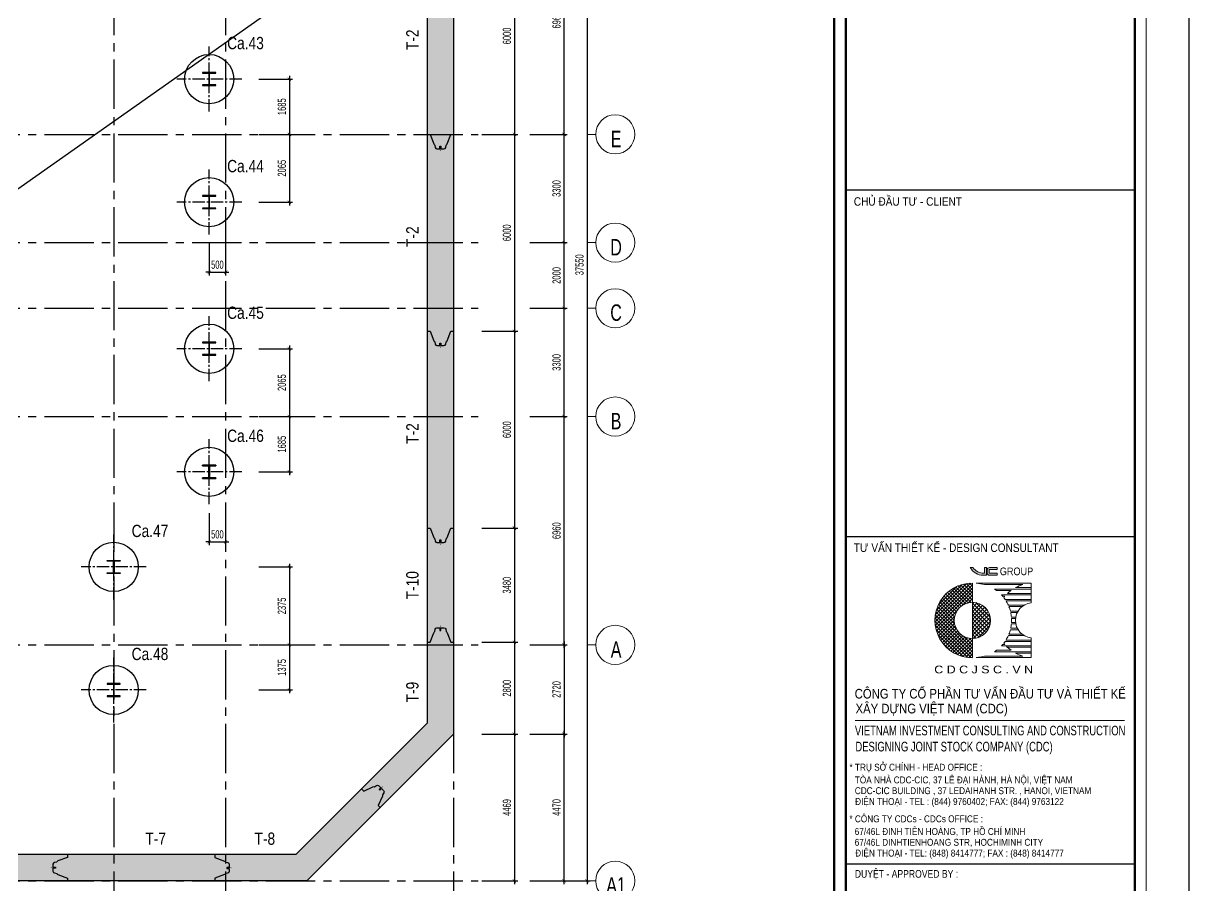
# Model space of a CAD drawing. Extents: x 71 to 1774126, y -14 to 415800.
# Drawn here: x 1613089 to 1648600, y 222511 to 248796 of the extents above; entities that cross this region are included whole.
import ezdxf
from ezdxf.enums import TextEntityAlignment as Align

# ---------------------------------------------------------------- set-up
doc = ezdxf.new("R2010")
doc.units = 0
doc.header["$LTSCALE"] = 1000
doc.header["$MEASUREMENT"] = 0
doc.header["$PDMODE"] = 3
doc.linetypes.add('CENTER2', pattern=[1.125, 0.75, -0.125, 0.125, -0.125])
doc.layers.get('0').update_dxf_attribs({"linetype": 'CONTINUOUS'})
doc.layers.get('Defpoints').update_dxf_attribs({"linetype": 'CONTINUOUS'})
for name, color, linetype in [('10MIDTEXT', 3, 'CONTINUOUS'), ('CDC.01.AXIS', 160, 'CENTER2'), ('CDC.02.DIM', 1, 'CONTINUOUS'), ('CDC.03.BORDER', 3, 'CONTINUOUS'), ('CDC.05.STEEL', 4, 'CONTINUOUS'), ('CDC.06.TEXT', 2, 'CONTINUOUS'), ('CDC.10.HATCH', 9, 'CONTINUOUS'), ('CDC.16.BIGTEXT', 6, 'CONTINUOUS')]:
    doc.layers.add(name, color=color, linetype=linetype)
for name, color, linetype, lineweight in [('CDC -TEXT KHUNG', 7, 'CONTINUOUS', 20), ('CDC-KHUNGTEN', 7, 'CONTINUOUS', 20), ('KCS_CHI', 1, 'CONTINUOUS', 15)]:
    doc.layers.add(name, color=color, linetype=linetype, lineweight=lineweight)
doc.layers.add('KCS_Plotter', color=11, linetype='CONTINUOUS', plot=False)
doc.styles.add('ARIAL', font='arial.ttf', dxfattribs={"width": 0.6})
doc.styles.add('KT CDC', font='arial.ttf', dxfattribs={"width": 0.85, "height": 200})
doc.dimstyles.new('100', dxfattribs={"dimscale": 100, "dimtxt": 2.5, "dimasz": 1, "dimexe": 1, "dimexo": 0, "dimgap": 1, "dimtad": 1, "dimdec": 0, "dimdsep": 46, "dimtxsty": 'ARIAL', "dimblk": 'ARCHTICK', "dimcen": 1, "dimdle": 1, "dimclrd": 1, "dimclre": 1, "dimclrt": 2, "dimadec": 0, "dimazin": 0, "dimtfac": 0.00072, "dimtdec": 0, "dimtix": 1, "dimtmove": 2, "dimatfit": 3, "dimldrblk": 'ARCHTICK', "dimfxl": 1, "dimtolj": 1, "dimarcsym": 0})

# ---------------------------------------------------------------- blocks, each defined once
blk = doc.blocks.new('_ARCHTICK')
at = {"color": 0, "linetype": 'ByBlock', "const_width": 0.15}
blk.add_lwpolyline([(-0.5, -0.5), (0.5, 0.5)], dxfattribs=at)
blk = doc.blocks.new('*D187')
at = {"layer": 'CDC.02.DIM', "color": 1, "lineweight": -2, "transparency": 16777216}
for p, q in [((1628526, 240111), (1629666, 240111)), ((1629566, 236711), (1629566, 240211)), ((1628526, 236811), (1629666, 236811))]:
    blk.add_line(p, q, dxfattribs=at)
at = {"layer": 'Defpoints', "color": 0, "transparency": 16777216}
for p in [(1628526, 240111), (1629566, 240111), (1628526, 236811)]:
    blk.add_point(p, dxfattribs=at)
at = {"layer": 'CDC.02.DIM', "color": 1, "lineweight": -2, "transparency": 16777216, "xscale": 100, "yscale": 100, "zscale": 100}
for p, rotation in [((1629566, 240111), 90), ((1629566, 236811), 270)]:
    blk.add_blockref('_ARCHTICK', p, dxfattribs=dict(at, rotation=rotation))
at = {"layer": 'CDC.02.DIM', "color": 2, "transparency": 16777216, "insert": (1629338, 238461), "char_height": 250, "attachment_point": 5, "rotation": 90, "style": 'ARIAL'}
blk.add_mtext('\\A1;3300', dxfattribs=at)
blk = doc.blocks.new('*D188')
at = {"layer": 'CDC.02.DIM', "color": 1, "lineweight": -2, "transparency": 16777216}
for p, q in [((1628526, 227131), (1629666, 227131)), ((1629566, 222561), (1629566, 227231)), ((1628526, 222661), (1629666, 222661))]:
    blk.add_line(p, q, dxfattribs=at)
at = {"layer": 'Defpoints', "color": 0, "transparency": 16777216}
for p in [(1628526, 227131), (1629566, 227131), (1628526, 222661)]:
    blk.add_point(p, dxfattribs=at)
at = {"layer": 'CDC.02.DIM', "color": 1, "lineweight": -2, "transparency": 16777216, "xscale": 100, "yscale": 100, "zscale": 100}
for p, rotation in [((1629566, 227131), 90), ((1629566, 222661), 270)]:
    blk.add_blockref('_ARCHTICK', p, dxfattribs=dict(at, rotation=rotation))
at = {"layer": 'CDC.02.DIM', "color": 2, "transparency": 16777216, "insert": (1629338, 224896), "char_height": 250, "attachment_point": 5, "rotation": 90, "style": 'ARIAL'}
blk.add_mtext('\\A1;4470', dxfattribs=at)
blk = doc.blocks.new('*D189')
at = {"layer": 'CDC.02.DIM', "color": 1, "lineweight": -2, "transparency": 16777216}
for p, q in [((1629566, 229751), (1629566, 236911)), ((1628526, 236811), (1629666, 236811)), ((1628526, 229851), (1629666, 229851))]:
    blk.add_line(p, q, dxfattribs=at)
at = {"layer": 'Defpoints', "color": 0, "transparency": 16777216}
for p in [(1628526, 236811), (1629566, 236811), (1628526, 229851)]:
    blk.add_point(p, dxfattribs=at)
at = {"layer": 'CDC.02.DIM', "color": 1, "lineweight": -2, "transparency": 16777216, "xscale": 100, "yscale": 100, "zscale": 100}
for p, rotation in [((1629566, 236811), 90), ((1629566, 229851), 270)]:
    blk.add_blockref('_ARCHTICK', p, dxfattribs=dict(at, rotation=rotation))
at = {"layer": 'CDC.02.DIM', "color": 2, "transparency": 16777216, "insert": (1629338, 233331), "char_height": 250, "attachment_point": 5, "rotation": 90, "style": 'ARIAL'}
blk.add_mtext('\\A1;6960', dxfattribs=at)
blk = doc.blocks.new('*D190')
at = {"layer": 'CDC.02.DIM', "color": 1, "lineweight": -2, "transparency": 16777216}
for p, q in [((1629566, 240011), (1629566, 242211)), ((1628526, 242111), (1629666, 242111)), ((1628526, 240111), (1629666, 240111))]:
    blk.add_line(p, q, dxfattribs=at)
at = {"layer": 'Defpoints', "color": 0, "transparency": 16777216}
for p in [(1628526, 242111), (1629566, 242111), (1628526, 240111)]:
    blk.add_point(p, dxfattribs=at)
at = {"layer": 'CDC.02.DIM', "color": 1, "lineweight": -2, "transparency": 16777216, "xscale": 100, "yscale": 100, "zscale": 100}
for p, rotation in [((1629566, 242111), 90), ((1629566, 240111), 270)]:
    blk.add_blockref('_ARCHTICK', p, dxfattribs=dict(at, rotation=rotation))
at = {"layer": 'CDC.02.DIM', "color": 2, "transparency": 16777216, "insert": (1629338, 241111), "char_height": 250, "attachment_point": 5, "rotation": 90, "style": 'ARIAL'}
blk.add_mtext('\\A1;2000', dxfattribs=at)
blk = doc.blocks.new('*D191')
at = {"layer": 'CDC.02.DIM', "color": 1, "lineweight": -2, "transparency": 16777216}
for p, q in [((1628526, 245411), (1629666, 245411)), ((1629566, 242011), (1629566, 245511)), ((1628526, 242111), (1629666, 242111))]:
    blk.add_line(p, q, dxfattribs=at)
at = {"layer": 'Defpoints', "color": 0, "transparency": 16777216}
for p in [(1628526, 245411), (1629566, 245411), (1628526, 242111)]:
    blk.add_point(p, dxfattribs=at)
at = {"layer": 'CDC.02.DIM', "color": 1, "lineweight": -2, "transparency": 16777216, "xscale": 100, "yscale": 100, "zscale": 100}
for p, rotation in [((1629566, 245411), 90), ((1629566, 242111), 270)]:
    blk.add_blockref('_ARCHTICK', p, dxfattribs=dict(at, rotation=rotation))
at = {"layer": 'CDC.02.DIM', "color": 2, "transparency": 16777216, "insert": (1629338, 243761), "char_height": 250, "attachment_point": 5, "rotation": 90, "style": 'ARIAL'}
blk.add_mtext('\\A1;3300', dxfattribs=at)
blk = doc.blocks.new('*D192')
at = {"layer": 'CDC.02.DIM', "color": 1, "lineweight": -2, "transparency": 16777216}
for p, q in [((1628526, 252371), (1629666, 252371)), ((1629566, 245311), (1629566, 252471)), ((1628526, 245411), (1629666, 245411))]:
    blk.add_line(p, q, dxfattribs=at)
at = {"layer": 'Defpoints', "color": 0, "transparency": 16777216}
for p in [(1628526, 252371), (1629566, 252371), (1628526, 245411)]:
    blk.add_point(p, dxfattribs=at)
at = {"layer": 'CDC.02.DIM', "color": 1, "lineweight": -2, "transparency": 16777216, "xscale": 100, "yscale": 100, "zscale": 100}
for p, rotation in [((1629566, 252371), 90), ((1629566, 245411), 270)]:
    blk.add_blockref('_ARCHTICK', p, dxfattribs=dict(at, rotation=rotation))
at = {"layer": 'CDC.02.DIM', "color": 2, "transparency": 16777216, "insert": (1629338, 248891), "char_height": 250, "attachment_point": 5, "rotation": 90, "style": 'ARIAL'}
blk.add_mtext('\\A1;6960', dxfattribs=at)
blk = doc.blocks.new('*D194')
at = {"layer": 'CDC.02.DIM', "color": 1, "lineweight": -2, "transparency": 16777216}
for p, q in [((1630266, 260311), (1630266, 222561)), ((1628526, 260211), (1630366, 260211)), ((1628526, 222661), (1630366, 222661))]:
    blk.add_line(p, q, dxfattribs=at)
at = {"layer": 'Defpoints', "color": 0, "transparency": 16777216}
for p in [(1628526, 260211), (1628526, 222661), (1630266, 222661)]:
    blk.add_point(p, dxfattribs=at)
at = {"layer": 'CDC.02.DIM', "color": 1, "lineweight": -2, "transparency": 16777216, "xscale": 100, "yscale": 100, "zscale": 100}
for p, rotation in [((1630266, 260211), 90), ((1630266, 222661), 270)]:
    blk.add_blockref('_ARCHTICK', p, dxfattribs=dict(at, rotation=rotation))
at = {"layer": 'CDC.02.DIM', "color": 2, "transparency": 16777216, "insert": (1630038, 241436), "char_height": 250, "attachment_point": 5, "rotation": 90, "style": 'ARIAL'}
blk.add_mtext('\\A1;37550', dxfattribs=at)
blk = doc.blocks.new('*D211')
at = {"layer": 'CDC.02.DIM', "color": 1, "lineweight": -2, "transparency": 16777216}
for p, q in [((1628526, 229851), (1629666, 229851)), ((1629566, 229951), (1629566, 227031)), ((1628526, 227131), (1629666, 227131))]:
    blk.add_line(p, q, dxfattribs=at)
at = {"layer": 'Defpoints', "color": 0, "transparency": 16777216}
for p in [(1628526, 229851), (1628526, 227131), (1629566, 227131)]:
    blk.add_point(p, dxfattribs=at)
at = {"layer": 'CDC.02.DIM', "color": 1, "lineweight": -2, "transparency": 16777216, "xscale": 100, "yscale": 100, "zscale": 100}
for p, rotation in [((1629566, 229851), 90), ((1629566, 227131), 270)]:
    blk.add_blockref('_ARCHTICK', p, dxfattribs=dict(at, rotation=rotation))
at = {"layer": 'CDC.02.DIM', "color": 2, "transparency": 16777216, "insert": (1629338, 228491), "char_height": 250, "attachment_point": 5, "rotation": 90, "style": 'ARIAL'}
blk.add_mtext('\\A1;2720', dxfattribs=at)
blk = doc.blocks.new('*D228')
at = {"layer": 'CDC.02.DIM', "color": 1, "lineweight": -2, "transparency": 16777216}
for p, q in [((1621196, 247196), (1621196, 245311)), ((1620268, 247096), (1621296, 247096)), ((1620268, 245411), (1621296, 245411))]:
    blk.add_line(p, q, dxfattribs=at)
at = {"layer": 'Defpoints', "color": 0, "transparency": 16777216}
for p in [(1620268, 247096), (1620268, 245411), (1621196, 245411)]:
    blk.add_point(p, dxfattribs=at)
at = {"layer": 'CDC.02.DIM', "color": 1, "lineweight": -2, "transparency": 16777216, "xscale": 100, "yscale": 100, "zscale": 100}
for p, rotation in [((1621196, 247096), 90), ((1621196, 245411), 270)]:
    blk.add_blockref('_ARCHTICK', p, dxfattribs=dict(at, rotation=rotation))
at = {"layer": 'CDC.02.DIM', "color": 2, "transparency": 16777216, "insert": (1620968, 246254), "char_height": 250, "attachment_point": 5, "rotation": 90, "style": 'ARIAL'}
blk.add_mtext('\\A1;1685', dxfattribs=at)
blk = doc.blocks.new('*D229')
at = {"layer": 'CDC.02.DIM', "color": 1, "lineweight": -2, "transparency": 16777216}
for p, q in [((1620268, 245411), (1621296, 245411)), ((1621196, 245511), (1621196, 243246)), ((1620268, 243346), (1621296, 243346))]:
    blk.add_line(p, q, dxfattribs=at)
at = {"layer": 'Defpoints', "color": 0, "transparency": 16777216}
for p in [(1620268, 245411), (1620268, 243346), (1621196, 243346)]:
    blk.add_point(p, dxfattribs=at)
at = {"layer": 'CDC.02.DIM', "color": 1, "lineweight": -2, "transparency": 16777216, "xscale": 100, "yscale": 100, "zscale": 100}
for p, rotation in [((1621196, 245411), 90), ((1621196, 243346), 270)]:
    blk.add_blockref('_ARCHTICK', p, dxfattribs=dict(at, rotation=rotation))
at = {"layer": 'CDC.02.DIM', "color": 2, "transparency": 16777216, "insert": (1620968, 244379), "char_height": 250, "attachment_point": 5, "rotation": 90, "style": 'ARIAL'}
blk.add_mtext('\\A1;2065', dxfattribs=at)
blk = doc.blocks.new('*D230')
at = {"layer": 'CDC.02.DIM', "color": 1, "lineweight": -2, "transparency": 16777216}
for p, q in [((1620268, 238876), (1621296, 238876)), ((1621196, 238976), (1621196, 236711)), ((1620268, 236811), (1621296, 236811))]:
    blk.add_line(p, q, dxfattribs=at)
at = {"layer": 'Defpoints', "color": 0, "transparency": 16777216}
for p in [(1620268, 238876), (1620268, 236811), (1621196, 236811)]:
    blk.add_point(p, dxfattribs=at)
at = {"layer": 'CDC.02.DIM', "color": 1, "lineweight": -2, "transparency": 16777216, "xscale": 100, "yscale": 100, "zscale": 100}
for p, rotation in [((1621196, 238876), 90), ((1621196, 236811), 270)]:
    blk.add_blockref('_ARCHTICK', p, dxfattribs=dict(at, rotation=rotation))
at = {"layer": 'CDC.02.DIM', "color": 2, "transparency": 16777216, "insert": (1620968, 237844), "char_height": 250, "attachment_point": 5, "rotation": 90, "style": 'ARIAL'}
blk.add_mtext('\\A1;2065', dxfattribs=at)
blk = doc.blocks.new('*D231')
at = {"layer": 'CDC.02.DIM', "color": 1, "lineweight": -2, "transparency": 16777216}
for p, q in [((1621196, 236911), (1621196, 235026)), ((1620268, 236811), (1621296, 236811)), ((1620268, 235126), (1621296, 235126))]:
    blk.add_line(p, q, dxfattribs=at)
at = {"layer": 'Defpoints', "color": 0, "transparency": 16777216}
for p in [(1620268, 236811), (1620268, 235126), (1621196, 235126)]:
    blk.add_point(p, dxfattribs=at)
at = {"layer": 'CDC.02.DIM', "color": 1, "lineweight": -2, "transparency": 16777216, "xscale": 100, "yscale": 100, "zscale": 100}
for p, rotation in [((1621196, 236811), 90), ((1621196, 235126), 270)]:
    blk.add_blockref('_ARCHTICK', p, dxfattribs=dict(at, rotation=rotation))
at = {"layer": 'CDC.02.DIM', "color": 2, "transparency": 16777216, "insert": (1620968, 235969), "char_height": 250, "attachment_point": 5, "rotation": 90, "style": 'ARIAL'}
blk.add_mtext('\\A1;1685', dxfattribs=at)
blk = doc.blocks.new('*D232')
at = {"layer": 'CDC.02.DIM', "color": 1, "lineweight": -2, "transparency": 16777216}
for p, q in [((1621196, 232326), (1621196, 229751)), ((1620268, 232226), (1621296, 232226)), ((1620268, 229851), (1621296, 229851))]:
    blk.add_line(p, q, dxfattribs=at)
at = {"layer": 'Defpoints', "color": 0, "transparency": 16777216}
for p in [(1620268, 232226), (1620268, 229851), (1621196, 229851)]:
    blk.add_point(p, dxfattribs=at)
at = {"layer": 'CDC.02.DIM', "color": 1, "lineweight": -2, "transparency": 16777216, "xscale": 100, "yscale": 100, "zscale": 100}
for p, rotation in [((1621196, 232226), 90), ((1621196, 229851), 270)]:
    blk.add_blockref('_ARCHTICK', p, dxfattribs=dict(at, rotation=rotation))
at = {"layer": 'CDC.02.DIM', "color": 2, "transparency": 16777216, "insert": (1620968, 231039), "char_height": 250, "attachment_point": 5, "rotation": 90, "style": 'ARIAL'}
blk.add_mtext('\\A1;2375', dxfattribs=at)
blk = doc.blocks.new('*D233')
at = {"layer": 'CDC.02.DIM', "color": 1, "lineweight": -2, "transparency": 16777216}
for p, q in [((1620268, 229851), (1621296, 229851)), ((1621196, 229951), (1621196, 228376)), ((1620268, 228476), (1621296, 228476))]:
    blk.add_line(p, q, dxfattribs=at)
at = {"layer": 'Defpoints', "color": 0, "transparency": 16777216}
for p in [(1620268, 229851), (1620268, 228476), (1621196, 228476)]:
    blk.add_point(p, dxfattribs=at)
at = {"layer": 'CDC.02.DIM', "color": 1, "lineweight": -2, "transparency": 16777216, "xscale": 100, "yscale": 100, "zscale": 100}
for p, rotation in [((1621196, 229851), 90), ((1621196, 228476), 270)]:
    blk.add_blockref('_ARCHTICK', p, dxfattribs=dict(at, rotation=rotation))
at = {"layer": 'CDC.02.DIM', "color": 2, "transparency": 16777216, "insert": (1620968, 229164), "char_height": 250, "attachment_point": 5, "rotation": 90, "style": 'ARIAL'}
blk.add_mtext('\\A1;1375', dxfattribs=at)
blk = doc.blocks.new('*D257')
at = {"layer": 'CDC.02.DIM', "color": 1, "lineweight": -2, "transparency": 16777216}
for p, q in [((1618753, 233870), (1618753, 232890)), ((1619253, 233870), (1619253, 232890)), ((1618753, 232990), (1618653, 232990)), ((1618753, 232990), (1619253, 232990)), ((1619253, 232990), (1619353, 232990))]:
    blk.add_line(p, q, dxfattribs=at)
at = {"layer": 'Defpoints', "color": 0, "transparency": 16777216}
for p in [(1618753, 233870), (1619253, 233870), (1619253, 232990)]:
    blk.add_point(p, dxfattribs=at)
at = {"layer": 'CDC.02.DIM', "color": 1, "lineweight": -2, "transparency": 16777216, "xscale": 100, "yscale": 100, "zscale": 100}
blk.add_blockref('_ARCHTICK', (1618753, 232990), dxfattribs=at)
at = {"layer": 'CDC.02.DIM', "color": 1, "lineweight": -2, "transparency": 16777216, "xscale": 100, "yscale": 100, "zscale": 100, "rotation": 180}
blk.add_blockref('_ARCHTICK', (1619253, 232990), dxfattribs=at)
at = {"layer": 'CDC.02.DIM', "color": 2, "transparency": 16777216, "insert": (1619003, 233218), "char_height": 250, "attachment_point": 5, "style": 'ARIAL'}
blk.add_mtext('\\A1;500', dxfattribs=at)
blk = doc.blocks.new('*D263')
at = {"layer": 'CDC.02.DIM', "color": 1, "lineweight": -2, "transparency": 16777216}
for p, q in [((1618753, 242090), (1618753, 241110)), ((1619253, 242090), (1619253, 241110)), ((1618753, 241210), (1618653, 241210)), ((1618753, 241210), (1619253, 241210)), ((1619253, 241210), (1619353, 241210))]:
    blk.add_line(p, q, dxfattribs=at)
at = {"layer": 'Defpoints', "color": 0, "transparency": 16777216}
for p in [(1618753, 242090), (1619253, 242090), (1619253, 241210)]:
    blk.add_point(p, dxfattribs=at)
at = {"layer": 'CDC.02.DIM', "color": 1, "lineweight": -2, "transparency": 16777216, "xscale": 100, "yscale": 100, "zscale": 100}
blk.add_blockref('_ARCHTICK', (1618753, 241210), dxfattribs=at)
at = {"layer": 'CDC.02.DIM', "color": 1, "lineweight": -2, "transparency": 16777216, "xscale": 100, "yscale": 100, "zscale": 100, "rotation": 180}
blk.add_blockref('_ARCHTICK', (1619253, 241210), dxfattribs=at)
at = {"layer": 'CDC.02.DIM', "color": 2, "transparency": 16777216, "insert": (1619003, 241438), "char_height": 250, "attachment_point": 5, "style": 'ARIAL'}
blk.add_mtext('\\A1;500', dxfattribs=at)
blk = doc.blocks.new('*D302')
at = {"layer": 'CDC.02.DIM', "color": 1, "lineweight": -2, "transparency": 16777216}
for p, q in [((1628053, 251511), (1628053, 245311)), ((1627057, 251411), (1628153, 251411)), ((1627057, 245411), (1628153, 245411))]:
    blk.add_line(p, q, dxfattribs=at)
at = {"layer": 'Defpoints', "color": 0, "transparency": 16777216}
for p in [(1627057, 251411), (1627057, 245411), (1628053, 245411)]:
    blk.add_point(p, dxfattribs=at)
at = {"layer": 'CDC.02.DIM', "color": 1, "lineweight": -2, "transparency": 16777216, "xscale": 100, "yscale": 100, "zscale": 100}
for p, rotation in [((1628053, 251411), 90), ((1628053, 245411), 270)]:
    blk.add_blockref('_ARCHTICK', p, dxfattribs=dict(at, rotation=rotation))
at = {"layer": 'CDC.02.DIM', "color": 2, "transparency": 16777216, "insert": (1627825, 248411), "char_height": 250, "attachment_point": 5, "rotation": 90, "style": 'ARIAL'}
blk.add_mtext('\\A1;6000', dxfattribs=at)
blk = doc.blocks.new('*D303')
at = {"layer": 'CDC.02.DIM', "color": 1, "lineweight": -2, "transparency": 16777216}
for p, q in [((1627057, 245411), (1628153, 245411)), ((1628053, 245511), (1628053, 239311)), ((1627057, 239411), (1628153, 239411))]:
    blk.add_line(p, q, dxfattribs=at)
at = {"layer": 'Defpoints', "color": 0, "transparency": 16777216}
for p in [(1627057, 245411), (1627057, 239411), (1628053, 239411)]:
    blk.add_point(p, dxfattribs=at)
at = {"layer": 'CDC.02.DIM', "color": 1, "lineweight": -2, "transparency": 16777216, "xscale": 100, "yscale": 100, "zscale": 100}
for p, rotation in [((1628053, 245411), 90), ((1628053, 239411), 270)]:
    blk.add_blockref('_ARCHTICK', p, dxfattribs=dict(at, rotation=rotation))
at = {"layer": 'CDC.02.DIM', "color": 2, "transparency": 16777216, "insert": (1627825, 242411), "char_height": 250, "attachment_point": 5, "rotation": 90, "style": 'ARIAL'}
blk.add_mtext('\\A1;6000', dxfattribs=at)
blk = doc.blocks.new('*D304')
at = {"layer": 'CDC.02.DIM', "color": 1, "lineweight": -2, "transparency": 16777216}
for p, q in [((1627057, 239411), (1628153, 239411)), ((1628053, 239511), (1628053, 233311)), ((1627057, 233411), (1628153, 233411))]:
    blk.add_line(p, q, dxfattribs=at)
at = {"layer": 'Defpoints', "color": 0, "transparency": 16777216}
for p in [(1627057, 239411), (1627057, 233411), (1628053, 233411)]:
    blk.add_point(p, dxfattribs=at)
at = {"layer": 'CDC.02.DIM', "color": 1, "lineweight": -2, "transparency": 16777216, "xscale": 100, "yscale": 100, "zscale": 100}
for p, rotation in [((1628053, 239411), 90), ((1628053, 233411), 270)]:
    blk.add_blockref('_ARCHTICK', p, dxfattribs=dict(at, rotation=rotation))
at = {"layer": 'CDC.02.DIM', "color": 2, "transparency": 16777216, "insert": (1627825, 236411), "char_height": 250, "attachment_point": 5, "rotation": 90, "style": 'ARIAL'}
blk.add_mtext('\\A1;6000', dxfattribs=at)
blk = doc.blocks.new('*D305')
at = {"layer": 'CDC.02.DIM', "color": 1, "lineweight": -2, "transparency": 16777216}
for p, q in [((1627057, 233410), (1628153, 233410)), ((1628053, 233510), (1628053, 229830)), ((1627057, 229930), (1628153, 229930))]:
    blk.add_line(p, q, dxfattribs=at)
at = {"layer": 'Defpoints', "color": 0, "transparency": 16777216}
for p in [(1627057, 233410), (1627057, 229930), (1628053, 229930)]:
    blk.add_point(p, dxfattribs=at)
at = {"layer": 'CDC.02.DIM', "color": 1, "lineweight": -2, "transparency": 16777216, "xscale": 100, "yscale": 100, "zscale": 100}
for p, rotation in [((1628053, 233410), 90), ((1628053, 229930), 270)]:
    blk.add_blockref('_ARCHTICK', p, dxfattribs=dict(at, rotation=rotation))
at = {"layer": 'CDC.02.DIM', "color": 2, "transparency": 16777216, "insert": (1627825, 231670), "char_height": 250, "attachment_point": 5, "rotation": 90, "style": 'ARIAL'}
blk.add_mtext('\\A1;3480', dxfattribs=at)
blk = doc.blocks.new('*D306')
at = {"layer": 'CDC.02.DIM', "color": 1, "lineweight": -2, "transparency": 16777216}
for p, q in [((1627057, 229930), (1628153, 229930)), ((1628053, 230030), (1628053, 227030)), ((1627057, 227130), (1628153, 227130))]:
    blk.add_line(p, q, dxfattribs=at)
at = {"layer": 'Defpoints', "color": 0, "transparency": 16777216}
for p in [(1627057, 229930), (1627057, 227130), (1628053, 227130)]:
    blk.add_point(p, dxfattribs=at)
at = {"layer": 'CDC.02.DIM', "color": 1, "lineweight": -2, "transparency": 16777216, "xscale": 100, "yscale": 100, "zscale": 100}
for p, rotation in [((1628053, 229930), 90), ((1628053, 227130), 270)]:
    blk.add_blockref('_ARCHTICK', p, dxfattribs=dict(at, rotation=rotation))
at = {"layer": 'CDC.02.DIM', "color": 2, "transparency": 16777216, "insert": (1627825, 228530), "char_height": 250, "attachment_point": 5, "rotation": 90, "style": 'ARIAL'}
blk.add_mtext('\\A1;2800', dxfattribs=at)
blk = doc.blocks.new('*D307')
at = {"layer": 'CDC.02.DIM', "color": 1, "lineweight": -2, "transparency": 16777216}
for p, q in [((1627057, 227130), (1628153, 227130)), ((1628053, 227230), (1628053, 222561)), ((1627057, 222661), (1628153, 222661))]:
    blk.add_line(p, q, dxfattribs=at)
at = {"layer": 'Defpoints', "color": 0, "transparency": 16777216}
for p in [(1627057, 227130), (1627057, 222661), (1628053, 222661)]:
    blk.add_point(p, dxfattribs=at)
at = {"layer": 'CDC.02.DIM', "color": 1, "lineweight": -2, "transparency": 16777216, "xscale": 100, "yscale": 100, "zscale": 100}
for p, rotation in [((1628053, 227130), 90), ((1628053, 222661), 270)]:
    blk.add_blockref('_ARCHTICK', p, dxfattribs=dict(at, rotation=rotation))
at = {"layer": 'CDC.02.DIM', "color": 2, "transparency": 16777216, "insert": (1627825, 224896), "char_height": 250, "attachment_point": 5, "rotation": 90, "style": 'ARIAL'}
blk.add_mtext('\\A1;4469', dxfattribs=at)
blk = doc.blocks.new('TV')
at = {"layer": 'CDC.05.STEEL'}
blk.add_lwpolyline([(1570016, 184770), (1570016, 184676), (1570308, 184570, -0.192509), (1570341, 184535), (1570411, 184523, -0.367428), (1570456, 184470), (1570456, 184378), (1570379, 184378), (1570379, 184348), (1570456, 184348), (1570456, 184257, -0.367428), (1570411, 184204), (1570341, 184192, -0.192509), (1570308, 184157), (1570016, 184051), (1570015, 183970)], format="xyb", dxfattribs=at)
at = {"layer": 'CDC.05.STEEL', "const_width": 11.5}
for points in [[(1570396, 184370, 1), (1570396, 184358, 1)], [(1570510, 184370, -1), (1570510, 184358, -1)]]:
    blk.add_lwpolyline(points, format="xyb", close=True, dxfattribs=at)
at = {"layer": 'CDC.05.STEEL', "const_width": 10}
blk.add_lwpolyline([(1570502, 184364), (1570396, 184364)], dxfattribs=at)
blk = doc.blocks.new('KINGPOST')
at = {"layer": 'CDC.05.STEEL', "color": 4}
for p, q in [((1656675, 236723, 0), (1656675, 236744, 0)), ((1656675, 236744, 0), (1657075, 236744, 0)), ((1656865, 236723, 0), (1656675, 236723, 0)), ((1656865, 236364, 0), (1656865, 236723, 0)), ((1657075, 236723, 0), (1656884, 236723, 0)), ((1656884, 236723, 0), (1656884, 236364, 0)), ((1657075, 236744, 0), (1657075, 236723, 0)), ((1656675, 236344, 0), (1656675, 236364, 0)), ((1656675, 236364, 0), (1656865, 236364, 0)), ((1657075, 236344, 0), (1656675, 236344, 0)), ((1656884, 236364, 0), (1657075, 236364, 0)), ((1657075, 236364, 0), (1657075, 236344, 0))]:
    blk.add_line(p, q, dxfattribs=at)
blk = doc.blocks.new('CDTA1')
at = {"layer": 'CDC-KHUNGTEN', "color": 6, "lineweight": 25}
blk.add_line((0, 90), (-75, 90), dxfattribs=at)
at = {"layer": 'CDC-KHUNGTEN', "color": 6, "style": 'KT CDC', "width": 0.85}
blk.add_text('CHỦ ĐẦU TƯ - CLIENT', height=2.2, dxfattribs=at).set_placement((-72.93, 86))
blk = doc.blocks.new('LOGOmoi')
at = {"layer": 'CDC -TEXT KHUNG'}
h = blk.add_hatch(color=1, dxfattribs=at)
h.paths.add_polyline_path([(1.46, 5.45), (1.26, 5.45), (1.26, 4.88), (1.21, 4.88, -0.237912), (0.06, 5.45), (-0.2, 5.45, 0.272847), (1.14, 4.66), (1.46, 4.66)])
h.paths.add_polyline_path([(2.59, 5.45), (1.8, 5.45, 0.414214), (1.54, 5.2), (1.54, 4.92, 0.414214), (1.8, 4.66), (2.59, 4.66), (2.59, 4.87), (1.8, 4.87, -0.414214), (1.74, 4.92), (1.74, 5.2, -0.414214), (1.8, 5.25), (2.59, 5.25)])
h = blk.add_hatch(dxfattribs=at)
h.set_pattern_fill('ANSI37', color=102, scale=2.293939, angle=360, style=0)
h.set_pattern_definition([(45, (-2844.4439, 636.61023), (-0.178426552, 0.178426553), []), (135, (-2844.4439, 636.61023), (-0.178426552, -0.178426553), [])])
edge = h.paths.add_edge_path()
edge.add_arc((0.02, 0), 1.87, 90, 270)
edge.add_line((0.02, -1.88), (0.02, -3.84))
edge.add_line((0.02, -3.84), (-0.17, -3.84))
edge.add_line((-0.17, -3.84), (-0.36, -3.83))
edge.add_line((-0.36, -3.83), (-0.55, -3.8))
edge.add_line((-0.55, -3.8), (-0.73, -3.77))
edge.add_line((-0.73, -3.77), (-0.92, -3.73))
edge.add_line((-0.92, -3.73), (-1.1, -3.68))
edge.add_line((-1.1, -3.68), (-1.28, -3.62))
edge.add_line((-1.28, -3.62), (-1.45, -3.55))
edge.add_line((-1.45, -3.55), (-1.63, -3.48))
edge.add_line((-1.63, -3.48), (-1.79, -3.39))
edge.add_line((-1.79, -3.39), (-1.96, -3.3))
edge.add_line((-1.96, -3.3), (-2.12, -3.2))
edge.add_line((-2.12, -3.2), (-2.27, -3.09))
edge.add_line((-2.27, -3.09), (-2.42, -2.97))
edge.add_line((-2.42, -2.97), (-2.56, -2.85))
edge.add_line((-2.56, -2.85), (-2.7, -2.72))
edge.add_line((-2.7, -2.72), (-2.83, -2.58))
edge.add_line((-2.83, -2.58), (-2.95, -2.44))
edge.add_line((-2.95, -2.44), (-3.07, -2.29))
edge.add_line((-3.07, -2.29), (-3.18, -2.14))
edge.add_line((-3.18, -2.14), (-3.28, -1.98))
edge.add_line((-3.28, -1.98), (-3.37, -1.81))
edge.add_line((-3.37, -1.81), (-3.46, -1.64))
edge.add_line((-3.46, -1.64), (-3.53, -1.47))
edge.add_line((-3.53, -1.47), (-3.6, -1.3))
edge.add_line((-3.6, -1.3), (-3.66, -1.12))
edge.add_line((-3.66, -1.12), (-3.71, -0.93))
edge.add_line((-3.71, -0.93), (-3.75, -0.75))
edge.add_line((-3.75, -0.75), (-3.79, -0.56))
edge.add_line((-3.79, -0.56), (-3.81, -0.38))
edge.add_line((-3.81, -0.38), (-3.82, -0.19))
edge.add_line((-3.82, -0.19), (-3.83, 0))
edge.add_line((-3.83, 0), (-3.82, 0.19))
edge.add_line((-3.82, 0.19), (-3.81, 0.38))
edge.add_line((-3.81, 0.38), (-3.79, 0.56))
edge.add_line((-3.79, 0.56), (-3.75, 0.75))
edge.add_line((-3.75, 0.75), (-3.71, 0.93))
edge.add_line((-3.71, 0.93), (-3.66, 1.12))
edge.add_line((-3.66, 1.12), (-3.6, 1.3))
edge.add_line((-3.6, 1.3), (-3.53, 1.47))
edge.add_line((-3.53, 1.47), (-3.46, 1.64))
edge.add_line((-3.46, 1.64), (-3.37, 1.81))
edge.add_line((-3.37, 1.81), (-3.28, 1.98))
edge.add_line((-3.28, 1.98), (-3.18, 2.14))
edge.add_line((-3.18, 2.14), (-3.07, 2.29))
edge.add_line((-3.07, 2.29), (-2.95, 2.44))
edge.add_line((-2.95, 2.44), (-2.83, 2.58))
edge.add_line((-2.83, 2.58), (-2.7, 2.72))
edge.add_line((-2.7, 2.72), (-2.56, 2.85))
edge.add_line((-2.56, 2.85), (-2.42, 2.97))
edge.add_line((-2.42, 2.97), (-2.27, 3.09))
edge.add_line((-2.27, 3.09), (-2.12, 3.2))
edge.add_line((-2.12, 3.2), (-1.96, 3.3))
edge.add_line((-1.96, 3.3), (-1.79, 3.39))
edge.add_line((-1.79, 3.39), (-1.63, 3.48))
edge.add_line((-1.63, 3.48), (-1.45, 3.55))
edge.add_line((-1.45, 3.55), (-1.28, 3.62))
edge.add_line((-1.28, 3.62), (-1.1, 3.68))
edge.add_line((-1.1, 3.68), (-0.92, 3.73))
edge.add_line((-0.92, 3.73), (-0.73, 3.77))
edge.add_line((-0.73, 3.77), (-0.55, 3.8))
edge.add_line((-0.55, 3.8), (-0.36, 3.83))
edge.add_line((-0.36, 3.83), (-0.17, 3.84))
edge.add_line((-0.17, 3.84), (0.02, 3.84))
edge.add_line((0.02, 3.84), (0.02, 1.87))
h = blk.add_hatch(dxfattribs=at)
h.set_pattern_fill('ANSI37', color=1, scale=2.293939, angle=360, style=0)
h.set_pattern_definition([(45, (-486.53502, -144.21504), (-0.20275745, 0.20275745), []), (135, (-486.53502, -144.21504), (-0.20275745, -0.20275745), [])])
h.paths.add_polyline_path([(0.02, 1.87), (0.02, -1.81), (0.02, -1.88, 0.414214), (1.89, 0, 0.414214)])
at = {"layer": 'CDC -TEXT KHUNG', "color": 102}
for p, q in [((0.02, 3.84), (0.02, -1.81)), ((0.42, 3.85), (6.1, 3.85)), ((1.28, 3.7), (5.24, 3.7)), ((6.1, 3.85), (6.1, 1.81)), ((2.3, 3.24), (6.1, 3.24)), ((2.51, 3.09), (4.01, 3.09)), ((3.03, 2.63), (6.1, 2.63)), ((3.16, 2.49), (3.36, 2.49)), ((3.64, 2.78), (6.1, 2.78)), ((4.47, 3.39), (6.1, 3.39)), ((3.4, 2.17), (6.1, 2.17)), ((3.49, 2.03), (6.1, 2.03)), ((3.74, 1.57), (5.37, 1.57)), ((3.8, 1.42), (5.15, 1.42)), ((3.95, 0.96), (4.75, 0.96)), ((3.98, 0.81), (4.66, 0.81)), ((4.05, 0.35), (4.51, 0.35)), ((4.06, 0.2), (4.49, 0.2)), ((3.95, -0.96), (4.75, -0.96)), ((3.98, -0.81), (4.66, -0.81)), ((4.05, -0.35), (4.51, -0.35)), ((4.06, -0.2), (4.49, -0.2)), ((0.02, -1.81), (0.02, -3.84)), ((3.4, -2.17), (6.1, -2.17)), ((3.49, -2.03), (6.1, -2.03)), ((3.74, -1.57), (5.37, -1.57)), ((3.8, -1.42), (5.15, -1.42)), ((6.1, -1.79), (6.1, -3.84)), ((2.3, -3.24), (6.1, -3.24)), ((2.51, -3.09), (4.01, -3.09)), ((3.03, -2.63), (6.1, -2.63)), ((3.16, -2.49), (3.36, -2.49)), ((3.64, -2.78), (6.1, -2.78)), ((4.47, -3.39), (6.1, -3.39)), ((0.01, -3.84), (0.02, -3.84)), ((0.42, -3.84), (6.1, -3.84)), ((1.28, -3.7), (5.24, -3.7))]:
    blk.add_line(p, q, dxfattribs=at)
at = {"layer": 'CDC -TEXT KHUNG', "color": 1}
for points in [[(1.46, 5.45), (1.26, 5.45), (1.26, 4.88), (1.21, 4.88, -0.237912), (0.06, 5.45), (-0.2, 5.45, 0.272847), (1.14, 4.66), (1.46, 4.66)], [(2.59, 5.45), (1.8, 5.45, 0.414214), (1.54, 5.2), (1.54, 4.92, 0.414214), (1.8, 4.66), (2.59, 4.66), (2.59, 4.87), (1.8, 4.87, -0.414214), (1.74, 4.92), (1.74, 5.2, -0.414214), (1.8, 5.25), (2.59, 5.25)]]:
    blk.add_lwpolyline(points, format="xyb", close=True, dxfattribs=at)
at = {"layer": 'CDC -TEXT KHUNG', "color": 102}
blk.add_circle((0.02, 0), 1.87, dxfattribs=at)
blk.add_arc((0, 0), 3.85, 89.7449, 270.2551, dxfattribs=at)
at = {"layer": 'CDC -TEXT KHUNG', "color": 112}
blk.add_ellipse((0.22, 0), major_axis=(-2.72, 2.72), ratio=1, start_param=-1.064136, end_param=-0.838054, dxfattribs=at)
at = {"layer": 'CDC -TEXT KHUNG', "color": 102}
for centre, major_axis, start_param, end_param in [((6.3, 0), (2.72, 2.72), 1.064136, 1.278853), ((0.22, 0), (-2.72, 2.72), -1.423028, -1.355019), ((0.22, 0), (2.72, 2.72), 6.199614, 6.251308), ((6.3, 0), (-2.72, 2.72), 0.083571, 0.124553), ((6.3, 0), (-2.72, 2.72), -0.147768, -0.022458), ((0.22, 0), (-2.72, 2.72), 4.527318, 4.587836), ((0.22, 0), (-2.72, 2.72), 4.346177, 4.481253), ((0.22, 0), (-2.72, 2.72), 4.178765, 4.304301), ((6.27, 0.01), (1.28, 1.28), 0.884906, 3.827483), ((0.22, 0), (2.72, 2.72), 5.589142, 5.7099), ((0.22, 0), (2.72, 2.72), 5.445131, 5.550443), ((0.22, 0), (-2.72, 2.72), 3.549681, 3.675216), ((0.22, 0), (-2.72, 2.72), 3.714878, 3.835636), ((0.22, 0), (2.72, 2.72), 4.836942, 4.89746), ((6.3, 0), (-2.72, 2.72), 1.446243, 1.487225), ((0.22, 0), (2.72, 2.72), 4.943525, 5.078601), ((0.22, 0), (-2.72, 2.72), 2.925816, 2.993825), ((0.22, 0), (-2.72, 2.72), 3.17347, 3.225164), ((6.3, 0), (-2.72, 2.72), 1.538919, 1.718564), ((6.3, 0), (2.72, 2.72), 3.433536, 3.648253), ((0.22, 0.01), (2.72, 2.72), 3.979647, 4.205729)]:
    blk.add_ellipse(centre, major_axis=major_axis, ratio=1, start_param=start_param, end_param=end_param, dxfattribs=at)
at = {"layer": 'CDC -TEXT KHUNG', "color": 1, "style": 'KT CDC', "width": 0.85}
blk.add_text('GROUP', height=0.792, dxfattribs=at).set_placement((2.85, 4.67))
at = {"layer": 'CDC -TEXT KHUNG', "color": 102, "style": 'KT CDC', "width": 1.15}
blk.add_text('C D C J S C . V N', height=0.8, dxfattribs=at).set_placement((-3.92, -5.47))
blk = doc.blocks.new('KHUNG TEN')
at = {"layer": 'CDC-KHUNGTEN', "color": 6, "lineweight": 25}
for p, q in [((82700, 28900), (75200, 28900)), ((82700, 20400), (75200, 20400))]:
    blk.add_line(p, q, dxfattribs=at)
at = {"layer": 'CDC-KHUNGTEN', "color": 6}
blk.add_line((75439, 24136), (82433, 24136), dxfattribs=at)
at = {"layer": 'CDC-KHUNGTEN', "color": 8}
blk.add_lwpolyline([(75096, 1100), (83000, 1100), (83000, 58300), (3000, 58300), (3000, 1100), (75096, 1100)], dxfattribs=at)
at = {"layer": 'CDC-KHUNGTEN', "color": 255, "lineweight": 60}
blk.add_lwpolyline([(74900, 1400), (74900, 58000), (3300, 58000), (3300, 1400), (74900, 1400)], close=True, dxfattribs=at)
blk.add_lwpolyline([(75200, 1400), (82700, 1400), (82700, 58000), (75200, 58000), (75200, 1400)], dxfattribs=at)
at = {"layer": 'Defpoints', "color": 1, "ltscale": 0.2}
blk.add_lwpolyline([(0, 0), (0, 59400), (84100, 59400), (84100, 0), (0, 0)], close=True, dxfattribs=at)
at = {"layer": 'CDC-KHUNGTEN'}
for name, p, xscale, yscale, zscale in [('CDTA1', (82700, 28900), 99.99999999999999, 99.99999999999999, 99.99999999999999), ('LOGOmoi', (78480, 26732), 251.3908497502836, 251.3908497502836, 251.3908497502836)]:
    blk.add_blockref(name, p, dxfattribs=dict(at, xscale=xscale, yscale=yscale, zscale=zscale))
at = {"layer": 'CDC -TEXT KHUNG', "style": 'KT CDC', "width": 0.85}
blk.add_text('TƯ VẤN THIẾT KẾ - DESIGN CONSULTANT', height=220, dxfattribs=at).set_placement((78066, 28509), align=Align.CENTER)
at = {"layer": 'CDC-KHUNGTEN', "color": 6}
for s, height, style, width, p in [('CÔNG TY CỔ PHẦN TƯ VẤN ÐẦU TƯ VÀ THIẾT KẾ', 250, 'KT CDC', 0.84, (75430, 24703)), ('XÂY DỰNG VIỆT NAM (CDC)', 250, 'KT CDC', 0.84, (75452, 24317)), ('VIETNAM INVESTMENT CONSULTING AND CONSTRUCTION ', 250, 'KT CDC', 0.7, (75436, 23747)), ('DESIGNING JOINT STOCK COMPANY (CDC)', 250, 'KT CDC', 0.7, (75448, 23330)), ('* TRỤ SỞ CHÍNH - HEAD OFFICE :', 180, 'KT CDC', 0.85, (75294, 22830)), ('TÒA NHÀ CDC-CIC, 37 LÊ ĐẠI HÀNH, HÀ NỘI, VIỆT NAM', 180, 'KT CDC', 0.85, (75433, 22500)), ('CDC-CIC BUILDING , 37 LEDAIHANH STR. , HANOI, VIETNAM', 180, 'KT CDC', 0.85, (75433, 22220)), ('ĐIỆN THOẠI - TEL : (844) 9760402; FAX: (844) 9763122', 180, 'KT CDC', 0.85, (75441, 21940)), ('* CÔNG TY CDCs - CDCs OFFICE :', 180, 'KT CDC', 0.85, (75292, 21490)), ('67/46L ĐINH TIÊN HOÀNG, TP HỒ CHÍ MINH', 180, 'KT CDC', 0.85, (75430, 21160)), ('67/46L DINHTIENHOANG STR, HOCHIMINH CITY', 180, 'KT CDC', 0.85, (75430, 20880)), ('ĐIỆN THOẠI - TEL: (848) 8414777; FAX : (848) 8414777', 180, 'KT CDC', 0.85, (75442, 20600)), ('DUYỆT - APPROVED BY :', 200, 'ARIAL', 0.8, (75433, 20050))]:
    blk.add_text(s, height=height, dxfattribs=dict(at, style=style, width=width)).set_placement(p)

msp = doc.modelspace()

# ---------------------------------------------------------------- hatches: boundary and pattern name
at = {"layer": 'CDC.10.HATCH'}
h = msp.add_hatch(dxfattribs=at)
h.set_pattern_fill('CHAU-01', color=256, scale=100, style=0, pattern_type=2)
h.set_pattern_definition([(50, (0, 73428.8), (717.26018, -62.75213), [75, -825]), (355, (0, 73428.8), (-138.75133, 752.19213), [60, -660]), (100.4514, (59.8, 73423.6), (578.50938, 689.43954), [63.7402, -701.1421]), (46.1842, (0, 73628.8), (1067.24105, -165.519), [112.5, -1237.5]), (96.6356, (88.9, 73615), (934.6627, 974.1179), [95.6103, -1051.713]), (351.1842, (0, 73628.8), (934.66195, 974.1186), [90, -990]), (21, (100, 73578.8), (596.90705, -402.6189), [75, -825]), (326, (100, 73578.8), (243.31533, 725.15005), [60, -660]), (71.4514, (149.74, 73545.25), (840.22263, 322.5305), [63.7402, -701.1421]), (37.5, (0, 73428.8), (12.159855, 332.893854), [0, -652, 0, -670, 0, -662.5]), (7.5, (0, 73428.8), (263.06954, 394.41171), [0, -382, 0, -637, 0, -252.5]), (327.5, (-223, 73428.8), (533.822436, -22.55487), [0, -250, 0, -780, 0, -1035]), (317.5, (-323, 73428.8), (583.18617, 100.10498), [0, -325, 0, -518, 0, -735]), (45, (0, 73428.8), (-300.52038, 300.52038), []), (45, (0, 73551.3), (-300.52038, 300.52038), [])])
h.paths.add_polyline_path([(1626193.1, 260211.4), (1562833.1, 260211.4), (1562833.1, 222661.4), (1621724.5, 222661.4), (1626193.1, 227130)])
h.paths.add_polyline_path([(1625393.1, 259411.4), (1625393.1, 227461.4), (1621393.1, 223461.4), (1563633.1, 223461.4), (1563633.1, 259411.4)], flags=16)

# ---------------------------------------------------------------- linework, layer by layer
at = {"layer": 'CDC.01.AXIS', "ltscale": 2}
for p, q in [((1615843.1, 261189.4), (1615843.1, 221747.4)), ((1619253.1, 261189.4), (1619253.1, 221747.4)), ((1626193.1, 261189.4), (1626193.1, 221747.4)), ((1561983.4, 245411.4), (1626948.1, 245411.4)), ((1561983.4, 242111.4), (1626948.1, 242111.4)), ((1561983.4, 240111.4), (1626948.1, 240111.4)), ((1561983.4, 236811.4), (1626948.1, 236811.4)), ((1561983.4, 229851.4), (1626948.1, 229851.4)), ((1561983.4, 222661.4), (1626948.1, 222661.4))]:
    msp.add_line(p, q, dxfattribs=at)
at = {"layer": 'CDC.01.AXIS', "color": 251, "ltscale": 0.5}
for p, q in [((1618753.1, 246106.4), (1618753.1, 248086.4)), ((1619743.1, 247096.4), (1617763.1, 247096.4)), ((1618753.1, 242356.4), (1618753.1, 244336.4)), ((1619743.1, 243346.4), (1617763.1, 243346.4)), ((1618753.1, 237886.4), (1618753.1, 239866.4)), ((1619743.1, 238876.4), (1617763.1, 238876.4)), ((1618753.1, 234136.4), (1618753.1, 236116.4)), ((1619743.1, 235126.4), (1617763.1, 235126.4)), ((1615843.1, 231236.4), (1615843.1, 233216.4)), ((1616833.1, 232226.4), (1614853.1, 232226.4)), ((1615843.1, 227486.4), (1615843.1, 229466.4)), ((1616833.1, 228476.4), (1614853.1, 228476.4))]:
    msp.add_line(p, q, dxfattribs=at)
at = {"layer": 'CDC.03.BORDER', "ltscale": 1.5}
for centre in [(1618753.1, 247096.4), (1618753.1, 243346.4), (1618753.1, 238876.4), (1618753.1, 235126.4), (1615843.1, 232226.4), (1615843.1, 228476.4)]:
    msp.add_circle(centre, 750, dxfattribs=at)
at = {"layer": 'CDC.05.STEEL'}
for points in [[(1562833.1, 222661.4), (1562833.1, 260211.4), (1626193.1, 260211.4), (1626193.1, 227130), (1621724.5, 222661.4)], [(1563633.1, 223461.4), (1563633.1, 259411.4), (1625393.1, 259411.4), (1625393.1, 227461.4), (1621393.1, 223461.4)]]:
    msp.add_lwpolyline(points, close=True, dxfattribs=at)
at = {"layer": 'KCS_CHI'}
for p, q in [((1630266, 245411.4), (1630529.6, 245411.4)), ((1630266, 242111.4), (1630529.6, 242111.4)), ((1630266, 240111.4), (1630529.6, 240111.4)), ((1630266, 236811.4), (1630529.6, 236811.4)), ((1630266, 229851.4), (1630529.6, 229851.4)), ((1630266, 222661.4), (1630529.6, 222661.4))]:
    msp.add_line(p, q, dxfattribs=at)
for centre in [(1631126.1, 245411.4), (1631126.1, 242111.4), (1631126.1, 240111.4), (1631126.1, 236811.4), (1631126.1, 229851.4), (1631126.1, 222661.4)]:
    msp.add_circle(centre, 596.6, dxfattribs=at)
at = {"layer": 'KCS_Plotter'}
msp.add_line((1648599.7, 268942.8), (1549882.2, 199218.5), dxfattribs=at)

# ---------------------------------------------------------------- block references
at = {"layer": 'CDC.05.STEEL', "xscale": -1}
for p in [(3275627.8, 10552.6, 0), (3275627.8, 6802.6, 0), (3275627.8, 2332.6, 0), (3275627.8, -1417.4, 0), (3272717.8, -8067.4, 0)]:
    msp.add_blockref('KINGPOST', p, dxfattribs=at)
for p, rotation in [((1810593.4, 1815376.3), 89.98430958785686), ((1810593.4, 1809376.3), 89.98430958785686), ((1810163.4, 1803427), 90), ((3184398.2, 38263.8), 359.984309594527)]:
    msp.add_blockref('TV', p, dxfattribs=dict(at, rotation=rotation))
at = {"layer": 'CDC.05.STEEL'}
msp.add_blockref('KINGPOST', (-38121.5, -1417.4, 0), dxfattribs=at)
for name, p, rotation in [('KINGPOST', (3272717.8, 468770.2, 0), 180), ('TV', (1810163.4, -1340085.5), 90), ('TV', (643876.9, -1015359.6), 44.99999999950981), ('TV', (48966.3, 38205.2), 0.01773239199794054)]:
    msp.add_blockref(name, p, dxfattribs=dict(at, rotation=rotation))
at = {"layer": 'CDC.06.TEXT', "xscale": 1.173810693645805, "yscale": 1.173810693645805, "zscale": 1.173810693645805}
msp.add_blockref('KHUNG TEN', (1549882.2, 199218.5), dxfattribs=at)

# ---------------------------------------------------------------- texts
at = {"layer": '10MIDTEXT', "color": 6, "style": 'ARIAL', "width": 0.8}
for s, p in [('T-2', (1625131.4, 247978.9)), ('T-2', (1625131.4, 241978.9)), ('T-2', (1625131.4, 235978.9)), ('T-10', (1625131.4, 231237.8)), ('T-9', (1625131.4, 228097.6))]:
    msp.add_text(s, height=375, rotation=90, dxfattribs=at).set_placement(p)
for s, p in [('Ca.43', (1619300.4, 248006.9)), ('Ca.44', (1619300.4, 244256.9)), ('Ca.45', (1619300.4, 239786.9)), ('Ca.46', (1619300.4, 236036.9)), ('Ca.47', (1616390.4, 233136.9)), ('Ca.48', (1616390.4, 229386.9)), ('T-7', (1616809.4, 223756.6)), ('T-8', (1620133.8, 223756.6))]:
    msp.add_text(s, height=375, dxfattribs=at).set_placement(p)
at = {"layer": 'CDC.16.BIGTEXT', "char_height": 500, "width": 464.64, "attachment_point": 8, "line_spacing_factor": 0.938532}
for s, insert in [('{\\fArial|b0|i0|c0|p34;\\W0.7;E}', (1631151.3, 245020.7)), ('{\\fArial|b0|i0|c0|p34;\\W0.7;D}', (1631151.3, 241720.7)), ('{\\fArial|b0|i0|c0|p34;\\W0.7;C}', (1631151.3, 239720.7)), ('{\\fArial|b0|i0|c0|p34;\\W0.7;B}', (1631151.3, 236420.7)), ('{\\fArial|b0|i0|c0|p34;\\W0.7;A}', (1631151.3, 229460.7)), ('{\\fArial|b0|i0|c0|p34;\\W0.7;A1}', (1631151.3, 222270.7))]:
    msp.add_mtext(s, dxfattribs=dict(at, insert=insert))

# ---------------------------------------------------------------- dimensions: what is measured, and where the dimension line sits
at = {"layer": 'CDC.02.DIM'}
for base, p1, p2, picture, middle in [((1630266, 222661.4), (1628525.8, 260211.4), (1628525.8, 222661.4), '*D194', (1630038.3, 241436.4)), ((1629566, 252371.4), (1628525.8, 245411.4), (1628525.8, 252371.4), '*D192', (1629338.4, 248891.4)), ((1629566, 245411.4), (1628525.8, 242111.4), (1628525.8, 245411.4), '*D191', (1629338.3, 243761.4)), ((1629566, 242111.4), (1628525.8, 240111.4), (1628525.8, 242111.4), '*D190', (1629338.4, 241111.4)), ((1629566, 240111.4), (1628525.8, 236811.4), (1628525.8, 240111.4), '*D187', (1629338.3, 238461.4)), ((1629566, 236811.4), (1628525.8, 229851.4), (1628525.8, 236811.4), '*D189', (1629338.4, 233331.4)), ((1629566, 227131), (1628525.8, 222661.4), (1628525.8, 227131), '*D188', (1629338.4, 224896.2))]:
    dim = msp.add_linear_dim(base=base, p1=p1, p2=p2, angle=90, dimstyle='100', dxfattribs=at)
    dim.commit()
    dim.dimension.update_dxf_attribs({"geometry": picture, "text_midpoint": middle})
for base, p1, p2, picture, middle in [((1628052.6, 245411.3), (1627057.2, 251411.3), (1627057.2, 245411.3), '*D302', (1627825, 248411.3)), ((1621195.6, 245411.4), (1620267.6, 247096.4), (1620267.6, 245411.4), '*D228', (1620968, 246253.9)), ((1621195.6, 243346.4), (1620267.6, 245411.4), (1620267.6, 243346.4), '*D229', (1620968, 244378.9)), ((1628052.6, 239411.3), (1627057.2, 245411.3), (1627057.2, 239411.3), '*D303', (1627825, 242411.3)), ((1628052.6, 233411.3), (1627057.2, 239411.3), (1627057.2, 233411.3), '*D304', (1627825, 236411.3)), ((1621195.6, 236811.4), (1620267.6, 238876.4), (1620267.6, 236811.4), '*D230', (1620968, 237843.9)), ((1621195.6, 235126.4), (1620267.6, 236811.4), (1620267.6, 235126.4), '*D231', (1620968, 235968.9)), ((1628052.6, 229930), (1627057.2, 233410.3), (1627057.2, 229930), '*D305', (1627824.9, 231670.1)), ((1621195.6, 229851.4), (1620267.6, 232226.4), (1620267.6, 229851.4), '*D232', (1620967.9, 231038.9)), ((1621195.6, 228476.4), (1620267.6, 229851.4), (1620267.6, 228476.4), '*D233', (1620967.9, 229163.9)), ((1628052.6, 227130), (1627057.2, 229930), (1627057.2, 227130), '*D306', (1627825, 228530)), ((1629566, 227131), (1628525.8, 229851.4), (1628525.8, 227131), '*D211', (1629338.4, 228491.2)), ((1628052.6, 222661.4), (1627057.2, 227130), (1627057.2, 222661.4), '*D307', (1627825, 224895.7))]:
    dim = msp.add_linear_dim(base=base, p1=p1, p2=p2, angle=90, dimstyle='100', override={"dimarcsym": 1}, dxfattribs=at)
    dim.commit()
    dim.dimension.update_dxf_attribs({"geometry": picture, "text_midpoint": middle})
for base, p1, p2, picture, middle in [((1619253.1, 241210.4), (1618753.1, 242089.7), (1619253.1, 242089.7), '*D263', (1619003.1, 241438)), ((1619253.1, 232990.4), (1618753.1, 233869.7), (1619253.1, 233869.7), '*D257', (1619003.1, 233218))]:
    dim = msp.add_linear_dim(base=base, p1=p1, p2=p2, dimstyle='100', override={"dimarcsym": 1}, dxfattribs=at)
    dim.commit()
    dim.dimension.update_dxf_attribs({"geometry": picture, "text_midpoint": middle})

doc.saveas('drawing.dxf')
